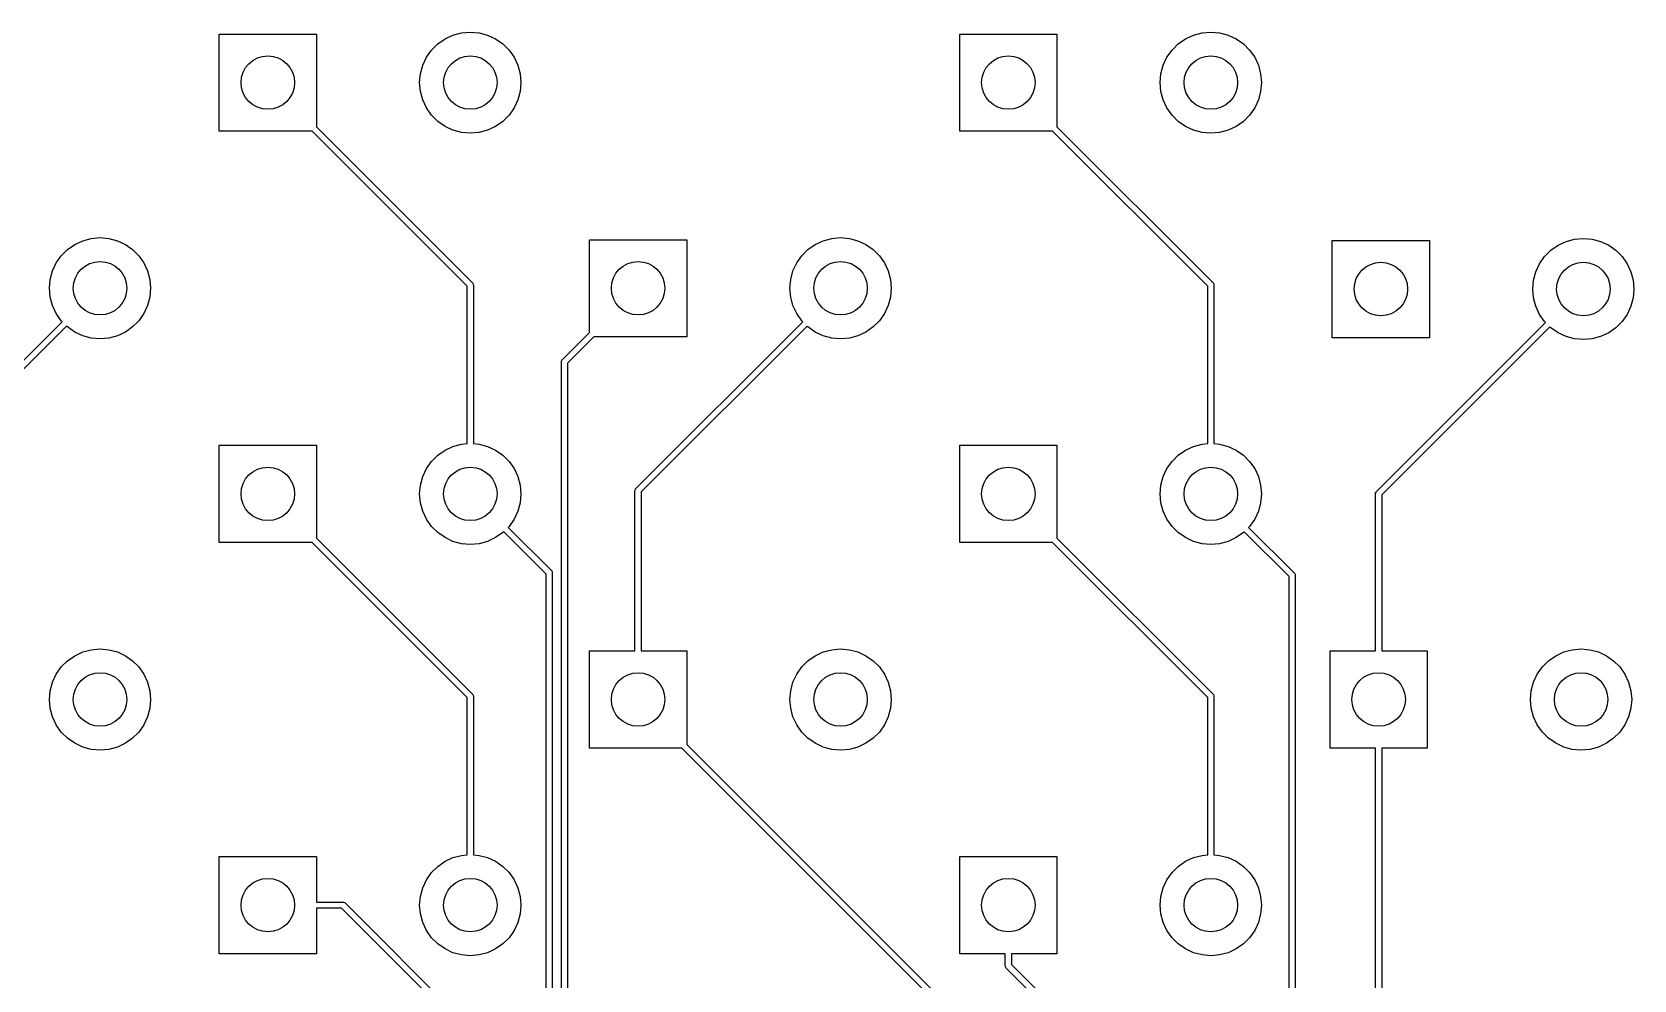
# Model space of a CAD drawing. Extents: x 0.05 to 3.89, y 0.04 to 4.21.
# Drawn here: x 0.881 to 2.439, y 3.104 to 4.026 of the extents above; entities that cross this region are included whole.
import ezdxf

# ---------------------------------------------------------------- set-up
doc = ezdxf.new("R2010")
doc.units = 0
doc.header["$MEASUREMENT"] = 0
doc.layers.add('BLACK', color=7, linetype='CONTINUOUS')

msp = doc.modelspace()

# ---------------------------------------------------------------- linework, layer by layer
at = {"layer": 'BLACK', "linetype": 'CONTINUOUS'}
for p, q in [((1.0635, 3.9291), (1.0635, 4.0236)), ((1.0635, 4.0236), (1.158, 4.0236)), ((1.158, 4.0236), (1.158, 3.9334)), ((1.2759, 4.0141), (1.283, 4.019)), ((1.283, 4.019), (1.2907, 4.0226)), ((1.2907, 4.0226), (1.299, 4.0248)), ((1.299, 4.0248), (1.3076, 4.0256)), ((1.3076, 4.0256), (1.3161, 4.0248)), ((1.3161, 4.0248), (1.3244, 4.0226)), ((1.3244, 4.0226), (1.3322, 4.019)), ((1.3322, 4.019), (1.3392, 4.0141)), ((1.7835, 3.9291), (1.7835, 4.0236)), ((1.7835, 4.0236), (1.878, 4.0236)), ((1.878, 4.0236), (1.878, 3.9334)), ((1.9959, 4.0141), (2.003, 4.019)), ((2.003, 4.019), (2.0107, 4.0226)), ((2.0107, 4.0226), (2.019, 4.0248)), ((2.019, 4.0248), (2.0276, 4.0256)), ((2.0276, 4.0256), (2.0361, 4.0248)), ((2.0361, 4.0248), (2.0444, 4.0226)), ((2.0444, 4.0226), (2.0522, 4.019)), ((2.0522, 4.019), (2.0592, 4.0141)), ((1.2649, 4.001), (1.2699, 4.008)), ((1.2699, 4.008), (1.2759, 4.0141)), ((1.3392, 4.0141), (1.3453, 4.008)), ((1.3453, 4.008), (1.3502, 4.001)), ((1.9849, 4.001), (1.9899, 4.008)), ((1.9899, 4.008), (1.9959, 4.0141)), ((2.0592, 4.0141), (2.0653, 4.008)), ((2.0653, 4.008), (2.0702, 4.001)), ((1.2591, 3.9849), (1.2613, 3.9932)), ((1.2613, 3.9932), (1.2649, 4.001)), ((1.3502, 4.001), (1.3538, 3.9932)), ((1.3538, 3.9932), (1.356, 3.9849)), ((1.9791, 3.9849), (1.9813, 3.9932)), ((1.9813, 3.9932), (1.9849, 4.001)), ((2.0702, 4.001), (2.0738, 3.9932)), ((2.0738, 3.9932), (2.076, 3.9849)), ((1.2583, 3.9764), (1.2591, 3.9849)), ((1.2591, 3.9678), (1.2583, 3.9764)), ((1.356, 3.9849), (1.3568, 3.9764)), ((1.3568, 3.9764), (1.356, 3.9678)), ((1.9783, 3.9764), (1.9791, 3.9849)), ((1.9791, 3.9678), (1.9783, 3.9764)), ((2.076, 3.9849), (2.0768, 3.9764)), ((2.0768, 3.9764), (2.076, 3.9678)), ((1.2613, 3.9595), (1.2591, 3.9678)), ((1.2649, 3.9518), (1.2613, 3.9595)), ((1.3538, 3.9595), (1.3502, 3.9518)), ((1.356, 3.9678), (1.3538, 3.9595)), ((1.9813, 3.9595), (1.9791, 3.9678)), ((1.9849, 3.9518), (1.9813, 3.9595)), ((2.0738, 3.9595), (2.0702, 3.9518)), ((2.076, 3.9678), (2.0738, 3.9595)), ((1.2699, 3.9447), (1.2649, 3.9518)), ((1.2759, 3.9387), (1.2699, 3.9447)), ((1.3453, 3.9447), (1.3392, 3.9387)), ((1.3502, 3.9518), (1.3453, 3.9447)), ((1.9899, 3.9447), (1.9849, 3.9518)), ((1.9959, 3.9387), (1.9899, 3.9447)), ((2.0653, 3.9447), (2.0592, 3.9387)), ((2.0702, 3.9518), (2.0653, 3.9447)), ((1.1537, 3.9291), (1.0635, 3.9291)), ((1.3046, 3.7783), (1.1537, 3.9291)), ((1.158, 3.9334), (1.3097, 3.7816)), ((1.283, 3.9338), (1.2759, 3.9387)), ((1.2907, 3.9301), (1.283, 3.9338)), ((1.299, 3.9279), (1.2907, 3.9301)), ((1.3076, 3.9272), (1.299, 3.9279)), ((1.3161, 3.9279), (1.3076, 3.9272)), ((1.3244, 3.9301), (1.3161, 3.9279)), ((1.3322, 3.9338), (1.3244, 3.9301)), ((1.3392, 3.9387), (1.3322, 3.9338)), ((1.8737, 3.9291), (1.7835, 3.9291)), ((2.0246, 3.7783), (1.8737, 3.9291)), ((1.878, 3.9334), (2.0297, 3.7816)), ((2.003, 3.9338), (1.9959, 3.9387)), ((2.0107, 3.9301), (2.003, 3.9338)), ((2.019, 3.9279), (2.0107, 3.9301)), ((2.0276, 3.9272), (2.019, 3.9279)), ((2.0361, 3.9279), (2.0276, 3.9272)), ((2.0444, 3.9301), (2.0361, 3.9279)), ((2.0522, 3.9338), (2.0444, 3.9301)), ((2.0592, 3.9387), (2.0522, 3.9338)), ((0.9159, 3.8141), (0.923, 3.819)), ((0.923, 3.819), (0.9307, 3.8226)), ((0.9307, 3.8226), (0.939, 3.8248)), ((0.939, 3.8248), (0.9476, 3.8256)), ((0.9476, 3.8256), (0.9561, 3.8248)), ((0.9561, 3.8248), (0.9644, 3.8226)), ((0.9644, 3.8226), (0.9722, 3.819)), ((0.9722, 3.819), (0.9792, 3.8141)), ((1.4235, 3.7334), (1.4235, 3.8236)), ((1.4235, 3.8236), (1.518, 3.8236)), ((1.518, 3.8236), (1.518, 3.7291)), ((1.6359, 3.8141), (1.643, 3.819)), ((1.643, 3.819), (1.6507, 3.8226)), ((1.6507, 3.8226), (1.659, 3.8248)), ((1.659, 3.8248), (1.6676, 3.8256)), ((1.6676, 3.8256), (1.6761, 3.8248)), ((1.6761, 3.8248), (1.6844, 3.8226)), ((1.6844, 3.8226), (1.6922, 3.819)), ((1.6922, 3.819), (1.6992, 3.8141)), ((2.1457, 3.7283), (2.1457, 3.8228)), ((2.1457, 3.8228), (2.2402, 3.8228)), ((2.2402, 3.8228), (2.2402, 3.7283)), ((2.3581, 3.8133), (2.3652, 3.8182)), ((2.3652, 3.8182), (2.3729, 3.8218)), ((2.3729, 3.8218), (2.3812, 3.8241)), ((2.3812, 3.8241), (2.3898, 3.8248)), ((2.3898, 3.8248), (2.3983, 3.8241)), ((2.3983, 3.8241), (2.4066, 3.8218)), ((2.4066, 3.8218), (2.4144, 3.8182)), ((2.4144, 3.8182), (2.4214, 3.8133)), ((0.9013, 3.7932), (0.9049, 3.801)), ((0.9049, 3.801), (0.9099, 3.808)), ((0.9099, 3.808), (0.9159, 3.8141)), ((0.9792, 3.8141), (0.9853, 3.808)), ((0.9853, 3.808), (0.9902, 3.801)), ((0.9902, 3.801), (0.9938, 3.7932)), ((1.6213, 3.7932), (1.6249, 3.801)), ((1.6249, 3.801), (1.6299, 3.808)), ((1.6299, 3.808), (1.6359, 3.8141)), ((1.6992, 3.8141), (1.7053, 3.808)), ((1.7053, 3.808), (1.7102, 3.801)), ((1.7102, 3.801), (1.7138, 3.7932)), ((2.3471, 3.8002), (2.3521, 3.8072)), ((2.3521, 3.8072), (2.3581, 3.8133)), ((2.4214, 3.8133), (2.4275, 3.8072)), ((2.4275, 3.8072), (2.4324, 3.8002)), ((0.8983, 3.7764), (0.8991, 3.7849)), ((0.8991, 3.7849), (0.9013, 3.7932)), ((0.9938, 3.7932), (0.996, 3.7849)), ((0.996, 3.7849), (0.9968, 3.7764)), ((1.6183, 3.7764), (1.6191, 3.7849)), ((1.6191, 3.7849), (1.6213, 3.7932)), ((1.7138, 3.7932), (1.716, 3.7849)), ((1.716, 3.7849), (1.7168, 3.7764)), ((2.3413, 3.7841), (2.3435, 3.7924)), ((2.3435, 3.7924), (2.3471, 3.8002)), ((2.4324, 3.8002), (2.436, 3.7924)), ((2.436, 3.7924), (2.4382, 3.7841)), ((0.8991, 3.7678), (0.8983, 3.7764)), ((0.9968, 3.7764), (0.996, 3.7678)), ((1.3046, 3.6253), (1.3046, 3.7783)), ((1.3097, 3.7816), (1.3101, 3.7812)), ((1.3101, 3.7812), (1.3105, 3.7801)), ((1.3105, 3.7801), (1.3106, 3.7795)), ((1.3106, 3.7795), (1.3106, 3.6253)), ((1.6191, 3.7678), (1.6183, 3.7764)), ((1.7168, 3.7764), (1.716, 3.7678)), ((2.0246, 3.6253), (2.0246, 3.7783)), ((2.0297, 3.7816), (2.0301, 3.7812)), ((2.0301, 3.7812), (2.0305, 3.7801)), ((2.0305, 3.7801), (2.0306, 3.7795)), ((2.0306, 3.7795), (2.0306, 3.6253)), ((2.3406, 3.7756), (2.3413, 3.7841)), ((2.3413, 3.767), (2.3406, 3.7756)), ((2.4382, 3.7841), (2.439, 3.7756)), ((2.439, 3.7756), (2.4382, 3.767)), ((0.9013, 3.7595), (0.8991, 3.7678)), ((0.9049, 3.7518), (0.9013, 3.7595)), ((0.9938, 3.7595), (0.9902, 3.7518)), ((0.996, 3.7678), (0.9938, 3.7595)), ((1.6213, 3.7595), (1.6191, 3.7678)), ((1.6249, 3.7518), (1.6213, 3.7595)), ((1.7138, 3.7595), (1.7102, 3.7518)), ((1.716, 3.7678), (1.7138, 3.7595)), ((2.3435, 3.7588), (2.3413, 3.767)), ((2.3471, 3.751), (2.3435, 3.7588)), ((2.436, 3.7588), (2.4324, 3.751)), ((2.4382, 3.767), (2.436, 3.7588)), ((0.7486, 3.5816), (0.9108, 3.7438)), ((0.915, 3.7396), (0.7537, 3.5783)), ((0.9099, 3.7447), (0.9049, 3.7518)), ((0.9108, 3.7438), (0.9099, 3.7447)), ((0.9159, 3.7387), (0.915, 3.7396)), ((0.923, 3.7338), (0.9159, 3.7387)), ((0.9792, 3.7387), (0.9722, 3.7338)), ((0.9853, 3.7447), (0.9792, 3.7387)), ((0.9902, 3.7518), (0.9853, 3.7447)), ((1.4686, 3.5816), (1.6308, 3.7438)), ((1.635, 3.7396), (1.4737, 3.5783)), ((1.6299, 3.7447), (1.6249, 3.7518)), ((1.6308, 3.7438), (1.6299, 3.7447)), ((1.6359, 3.7387), (1.635, 3.7396)), ((1.643, 3.7338), (1.6359, 3.7387)), ((1.6992, 3.7387), (1.6922, 3.7338)), ((1.7053, 3.7447), (1.6992, 3.7387)), ((1.7102, 3.7518), (1.7053, 3.7447)), ((2.1886, 3.5787), (2.353, 3.743)), ((2.3572, 3.7388), (2.1937, 3.5753)), ((2.3521, 3.744), (2.3471, 3.751)), ((2.353, 3.743), (2.3521, 3.744)), ((2.3581, 3.7379), (2.3572, 3.7388)), ((2.4275, 3.744), (2.4214, 3.7379)), ((2.4324, 3.751), (2.4275, 3.744)), ((0.9307, 3.7301), (0.923, 3.7338)), ((0.939, 3.7279), (0.9307, 3.7301)), ((0.9476, 3.7272), (0.939, 3.7279)), ((0.9561, 3.7279), (0.9476, 3.7272)), ((0.9644, 3.7301), (0.9561, 3.7279)), ((0.9722, 3.7338), (0.9644, 3.7301)), ((1.397, 3.7069), (1.4235, 3.7334)), ((1.4277, 3.7291), (1.4021, 3.7036)), ((1.518, 3.7291), (1.4277, 3.7291)), ((1.6507, 3.7301), (1.643, 3.7338)), ((1.659, 3.7279), (1.6507, 3.7301)), ((1.6676, 3.7272), (1.659, 3.7279)), ((1.6761, 3.7279), (1.6676, 3.7272)), ((1.6844, 3.7301), (1.6761, 3.7279)), ((1.6922, 3.7338), (1.6844, 3.7301)), ((2.2402, 3.7283), (2.1457, 3.7283)), ((2.3652, 3.733), (2.3581, 3.7379)), ((2.3729, 3.7293), (2.3652, 3.733)), ((2.3812, 3.7271), (2.3729, 3.7293)), ((2.3898, 3.7264), (2.3812, 3.7271)), ((2.3983, 3.7271), (2.3898, 3.7264)), ((2.4066, 3.7293), (2.3983, 3.7271)), ((2.4144, 3.733), (2.4066, 3.7293)), ((2.4214, 3.7379), (2.4144, 3.733)), ((1.3966, 3.7065), (1.397, 3.7069)), ((1.3961, 3.7048), (1.3962, 3.7054)), ((1.3961, 3.0045), (1.3961, 3.7048)), ((1.3962, 3.7054), (1.3966, 3.7065)), ((1.4021, 3.7036), (1.4021, 3.0058)), ((1.0635, 3.5291), (1.0635, 3.6236)), ((1.0635, 3.6236), (1.158, 3.6236)), ((1.158, 3.6236), (1.158, 3.5334)), ((1.2699, 3.608), (1.2759, 3.6141)), ((1.2759, 3.6141), (1.283, 3.619)), ((1.283, 3.619), (1.2907, 3.6226)), ((1.2907, 3.6226), (1.299, 3.6248)), ((1.299, 3.6248), (1.3046, 3.6253)), ((1.3106, 3.6253), (1.3161, 3.6248)), ((1.3161, 3.6248), (1.3244, 3.6226)), ((1.3244, 3.6226), (1.3322, 3.619)), ((1.3322, 3.619), (1.3392, 3.6141)), ((1.3392, 3.6141), (1.3453, 3.608)), ((1.7835, 3.5291), (1.7835, 3.6236)), ((1.7835, 3.6236), (1.878, 3.6236)), ((1.878, 3.6236), (1.878, 3.5334)), ((1.9899, 3.608), (1.9959, 3.6141)), ((1.9959, 3.6141), (2.003, 3.619)), ((2.003, 3.619), (2.0107, 3.6226)), ((2.0107, 3.6226), (2.019, 3.6248)), ((2.019, 3.6248), (2.0246, 3.6253)), ((2.0306, 3.6253), (2.0361, 3.6248)), ((2.0361, 3.6248), (2.0444, 3.6226)), ((2.0444, 3.6226), (2.0522, 3.619)), ((2.0522, 3.619), (2.0592, 3.6141)), ((2.0592, 3.6141), (2.0653, 3.608)), ((1.2613, 3.5932), (1.2649, 3.601)), ((1.2649, 3.601), (1.2699, 3.608)), ((1.3453, 3.608), (1.3502, 3.601)), ((1.3502, 3.601), (1.3538, 3.5932)), ((1.9813, 3.5932), (1.9849, 3.601)), ((1.9849, 3.601), (1.9899, 3.608)), ((2.0653, 3.608), (2.0702, 3.601)), ((2.0702, 3.601), (2.0738, 3.5932)), ((1.2583, 3.5764), (1.2591, 3.5849)), ((1.2591, 3.5849), (1.2613, 3.5932)), ((1.3538, 3.5932), (1.356, 3.5849)), ((1.356, 3.5849), (1.3568, 3.5764)), ((1.9783, 3.5764), (1.9791, 3.5849)), ((1.9791, 3.5849), (1.9813, 3.5932)), ((2.0738, 3.5932), (2.076, 3.5849)), ((2.076, 3.5849), (2.0768, 3.5764)), ((1.2591, 3.5678), (1.2583, 3.5764)), ((1.2613, 3.5595), (1.2591, 3.5678)), ((1.356, 3.5678), (1.3538, 3.5595)), ((1.3568, 3.5764), (1.356, 3.5678)), ((1.4677, 3.5795), (1.4678, 3.5801)), ((1.4677, 3.4236), (1.4677, 3.5795)), ((1.4678, 3.5801), (1.4682, 3.5812)), ((1.4682, 3.5812), (1.4686, 3.5816)), ((1.4737, 3.5783), (1.4737, 3.4236)), ((1.9791, 3.5678), (1.9783, 3.5764)), ((1.9813, 3.5595), (1.9791, 3.5678)), ((2.076, 3.5678), (2.0738, 3.5595)), ((2.0768, 3.5764), (2.076, 3.5678)), ((2.1877, 3.5765), (2.1878, 3.5771)), ((2.1877, 3.4236), (2.1877, 3.5765)), ((2.1878, 3.5771), (2.1882, 3.5782)), ((2.1882, 3.5782), (2.1886, 3.5787)), ((2.1937, 3.5753), (2.1937, 3.4236)), ((1.2649, 3.5518), (1.2613, 3.5595)), ((1.2699, 3.5447), (1.2649, 3.5518)), ((1.3502, 3.5518), (1.3453, 3.5447)), ((1.3538, 3.5595), (1.3502, 3.5518)), ((1.9849, 3.5518), (1.9813, 3.5595)), ((1.9899, 3.5447), (1.9849, 3.5518)), ((2.0702, 3.5518), (2.0653, 3.5447)), ((2.0738, 3.5595), (2.0702, 3.5518)), ((1.2759, 3.5387), (1.2699, 3.5447)), ((1.283, 3.5338), (1.2759, 3.5387)), ((1.3392, 3.5387), (1.3322, 3.5338)), ((1.3401, 3.5396), (1.3392, 3.5387)), ((1.3813, 3.4984), (1.3401, 3.5396)), ((1.3453, 3.5447), (1.3443, 3.5438)), ((1.3443, 3.5438), (1.3864, 3.5018)), ((1.9959, 3.5387), (1.9899, 3.5447)), ((2.003, 3.5338), (1.9959, 3.5387)), ((2.0592, 3.5387), (2.0522, 3.5338)), ((2.0601, 3.5396), (2.0592, 3.5387)), ((2.1037, 3.496), (2.0601, 3.5396)), ((2.0653, 3.5447), (2.0643, 3.5438)), ((2.0643, 3.5438), (2.1088, 3.4994)), ((1.1537, 3.5291), (1.0635, 3.5291)), ((1.3046, 3.3783), (1.1537, 3.5291)), ((1.158, 3.5334), (1.3097, 3.3816)), ((1.2907, 3.5301), (1.283, 3.5338)), ((1.299, 3.5279), (1.2907, 3.5301)), ((1.3076, 3.5272), (1.299, 3.5279)), ((1.3161, 3.5279), (1.3076, 3.5272)), ((1.3244, 3.5301), (1.3161, 3.5279)), ((1.3322, 3.5338), (1.3244, 3.5301)), ((1.8737, 3.5291), (1.7835, 3.5291)), ((2.0246, 3.3783), (1.8737, 3.5291)), ((1.878, 3.5334), (2.0297, 3.3816)), ((2.0107, 3.5301), (2.003, 3.5338)), ((2.019, 3.5279), (2.0107, 3.5301)), ((2.0276, 3.5272), (2.019, 3.5279)), ((2.0361, 3.5279), (2.0276, 3.5272)), ((2.0444, 3.5301), (2.0361, 3.5279)), ((2.0522, 3.5338), (2.0444, 3.5301)), ((1.3813, 2.9984), (1.3813, 3.4984)), ((1.3864, 3.5018), (1.3867, 3.5014)), ((1.3867, 3.5014), (1.3872, 3.5003)), ((1.3872, 3.5003), (1.3873, 3.4997)), ((1.3873, 3.4997), (1.3873, 2.9996)), ((2.1037, 3.0252), (2.1037, 3.496)), ((2.1088, 3.4994), (2.1092, 3.4989)), ((2.1092, 3.4989), (2.1092, 3.4989)), ((2.1092, 3.4989), (2.1096, 3.4978)), ((2.1096, 3.4978), (2.1097, 3.4972)), ((2.1097, 3.4972), (2.1097, 3.0264)), ((0.9099, 3.408), (0.9159, 3.4141)), ((0.9159, 3.4141), (0.923, 3.419)), ((0.923, 3.419), (0.9307, 3.4226)), ((0.9307, 3.4226), (0.939, 3.4248)), ((0.939, 3.4248), (0.9476, 3.4256)), ((0.9476, 3.4256), (0.9561, 3.4248)), ((0.9561, 3.4248), (0.9644, 3.4226)), ((0.9644, 3.4226), (0.9722, 3.419)), ((0.9722, 3.419), (0.9792, 3.4141)), ((0.9792, 3.4141), (0.9853, 3.408)), ((1.4235, 3.3291), (1.4235, 3.4236)), ((1.4235, 3.4236), (1.4677, 3.4236)), ((1.4737, 3.4236), (1.518, 3.4236)), ((1.518, 3.4236), (1.518, 3.3327)), ((1.6299, 3.408), (1.6359, 3.4141)), ((1.6359, 3.4141), (1.643, 3.419)), ((1.643, 3.419), (1.6507, 3.4226)), ((1.6507, 3.4226), (1.659, 3.4248)), ((1.659, 3.4248), (1.6676, 3.4256)), ((1.6676, 3.4256), (1.6761, 3.4248)), ((1.6761, 3.4248), (1.6844, 3.4226)), ((1.6844, 3.4226), (1.6922, 3.419)), ((1.6922, 3.419), (1.6992, 3.4141)), ((1.6992, 3.4141), (1.7053, 3.408)), ((2.1435, 3.3291), (2.1435, 3.4236)), ((2.1435, 3.4236), (2.1877, 3.4236)), ((2.1937, 3.4236), (2.238, 3.4236)), ((2.238, 3.4236), (2.238, 3.3291)), ((2.3499, 3.408), (2.3559, 3.4141)), ((2.3559, 3.4141), (2.363, 3.419)), ((2.363, 3.419), (2.3707, 3.4226)), ((2.3707, 3.4226), (2.379, 3.4248)), ((2.379, 3.4248), (2.3876, 3.4256)), ((2.3876, 3.4256), (2.3961, 3.4248)), ((2.3961, 3.4248), (2.4044, 3.4226)), ((2.4044, 3.4226), (2.4122, 3.419)), ((2.4122, 3.419), (2.4192, 3.4141)), ((2.4192, 3.4141), (2.4253, 3.408)), ((0.9013, 3.3932), (0.9049, 3.401)), ((0.9049, 3.401), (0.9099, 3.408)), ((0.9853, 3.408), (0.9902, 3.401)), ((0.9902, 3.401), (0.9938, 3.3932)), ((1.6213, 3.3932), (1.6249, 3.401)), ((1.6249, 3.401), (1.6299, 3.408)), ((1.7053, 3.408), (1.7102, 3.401)), ((1.7102, 3.401), (1.7138, 3.3932)), ((2.3413, 3.3932), (2.3449, 3.401)), ((2.3449, 3.401), (2.3499, 3.408)), ((2.4253, 3.408), (2.4302, 3.401)), ((2.4302, 3.401), (2.4338, 3.3932)), ((0.8983, 3.3764), (0.8991, 3.3849)), ((0.8991, 3.3849), (0.9013, 3.3932)), ((0.9938, 3.3932), (0.996, 3.3849)), ((0.996, 3.3849), (0.9968, 3.3764)), ((1.3097, 3.3816), (1.3101, 3.3812)), ((1.3101, 3.3812), (1.3105, 3.3801)), ((1.3105, 3.3801), (1.3106, 3.3795)), ((1.6183, 3.3764), (1.6191, 3.3849)), ((1.6191, 3.3849), (1.6213, 3.3932)), ((1.7138, 3.3932), (1.716, 3.3849)), ((1.716, 3.3849), (1.7168, 3.3764)), ((2.0297, 3.3816), (2.0301, 3.3812)), ((2.0301, 3.3812), (2.0305, 3.3801)), ((2.0305, 3.3801), (2.0306, 3.3795)), ((2.3383, 3.3764), (2.3391, 3.3849)), ((2.3391, 3.3849), (2.3413, 3.3932)), ((2.4338, 3.3932), (2.436, 3.3849)), ((2.436, 3.3849), (2.4368, 3.3764)), ((0.8991, 3.3678), (0.8983, 3.3764)), ((0.9013, 3.3595), (0.8991, 3.3678)), ((0.996, 3.3678), (0.9938, 3.3595)), ((0.9968, 3.3764), (0.996, 3.3678)), ((1.3046, 3.2253), (1.3046, 3.3783)), ((1.3106, 3.3795), (1.3106, 3.2253)), ((1.6191, 3.3678), (1.6183, 3.3764)), ((1.6213, 3.3595), (1.6191, 3.3678)), ((1.716, 3.3678), (1.7138, 3.3595)), ((1.7168, 3.3764), (1.716, 3.3678)), ((2.0246, 3.2253), (2.0246, 3.3783)), ((2.0306, 3.3795), (2.0306, 3.2253)), ((2.3391, 3.3678), (2.3383, 3.3764)), ((2.3413, 3.3595), (2.3391, 3.3678)), ((2.436, 3.3678), (2.4338, 3.3595)), ((2.4368, 3.3764), (2.436, 3.3678)), ((0.9049, 3.3518), (0.9013, 3.3595)), ((0.9099, 3.3447), (0.9049, 3.3518)), ((0.9902, 3.3518), (0.9853, 3.3447)), ((0.9938, 3.3595), (0.9902, 3.3518)), ((1.6249, 3.3518), (1.6213, 3.3595)), ((1.6299, 3.3447), (1.6249, 3.3518)), ((1.7102, 3.3518), (1.7053, 3.3447)), ((1.7138, 3.3595), (1.7102, 3.3518)), ((2.3449, 3.3518), (2.3413, 3.3595)), ((2.3499, 3.3447), (2.3449, 3.3518)), ((2.4302, 3.3518), (2.4253, 3.3447)), ((2.4338, 3.3595), (2.4302, 3.3518)), ((0.9159, 3.3387), (0.9099, 3.3447)), ((0.923, 3.3338), (0.9159, 3.3387)), ((0.9307, 3.3301), (0.923, 3.3338)), ((0.9722, 3.3338), (0.9644, 3.3301)), ((0.9792, 3.3387), (0.9722, 3.3338)), ((0.9853, 3.3447), (0.9792, 3.3387)), ((1.6359, 3.3387), (1.6299, 3.3447)), ((1.643, 3.3338), (1.6359, 3.3387)), ((1.6507, 3.3301), (1.643, 3.3338)), ((1.6922, 3.3338), (1.6844, 3.3301)), ((1.6992, 3.3387), (1.6922, 3.3338)), ((1.7053, 3.3447), (1.6992, 3.3387)), ((2.3559, 3.3387), (2.3499, 3.3447)), ((2.363, 3.3338), (2.3559, 3.3387)), ((2.3707, 3.3301), (2.363, 3.3338)), ((2.4122, 3.3338), (2.4044, 3.3301)), ((2.4192, 3.3387), (2.4122, 3.3338)), ((2.4253, 3.3447), (2.4192, 3.3387)), ((0.939, 3.3279), (0.9307, 3.3301)), ((0.9476, 3.3272), (0.939, 3.3279)), ((0.9561, 3.3279), (0.9476, 3.3272)), ((0.9644, 3.3301), (0.9561, 3.3279)), ((1.5131, 3.3291), (1.4235, 3.3291)), ((1.8113, 3.0309), (1.5131, 3.3291)), ((1.518, 3.3327), (1.8146, 3.0361)), ((1.659, 3.3279), (1.6507, 3.3301)), ((1.6676, 3.3272), (1.659, 3.3279)), ((1.6761, 3.3279), (1.6676, 3.3272)), ((1.6844, 3.3301), (1.6761, 3.3279)), ((2.1877, 3.3291), (2.1435, 3.3291)), ((2.1877, 2.9644), (2.1877, 3.3291)), ((2.238, 3.3291), (2.1937, 3.3291)), ((2.1937, 3.3291), (2.1937, 2.9657)), ((2.379, 3.3279), (2.3707, 3.3301)), ((2.3876, 3.3272), (2.379, 3.3279)), ((2.3961, 3.3279), (2.3876, 3.3272)), ((2.4044, 3.3301), (2.3961, 3.3279)), ((1.2907, 3.2226), (1.299, 3.2248)), ((1.299, 3.2248), (1.3046, 3.2253)), ((1.3106, 3.2253), (1.3161, 3.2248)), ((1.3161, 3.2248), (1.3244, 3.2226)), ((2.0107, 3.2226), (2.019, 3.2248)), ((2.019, 3.2248), (2.0246, 3.2253)), ((2.0306, 3.2253), (2.0361, 3.2248)), ((2.0361, 3.2248), (2.0444, 3.2226)), ((1.0635, 3.1291), (1.0635, 3.2236)), ((1.0635, 3.2236), (1.158, 3.2236)), ((1.158, 3.2236), (1.158, 3.1794)), ((1.2699, 3.208), (1.2759, 3.2141)), ((1.2759, 3.2141), (1.283, 3.219)), ((1.283, 3.219), (1.2907, 3.2226)), ((1.3244, 3.2226), (1.3322, 3.219)), ((1.3322, 3.219), (1.3392, 3.2141)), ((1.3392, 3.2141), (1.3453, 3.208)), ((1.7835, 3.1291), (1.7835, 3.2236)), ((1.7835, 3.2236), (1.878, 3.2236)), ((1.878, 3.2236), (1.878, 3.1291)), ((1.9899, 3.208), (1.9959, 3.2141)), ((1.9959, 3.2141), (2.003, 3.219)), ((2.003, 3.219), (2.0107, 3.2226)), ((2.0444, 3.2226), (2.0522, 3.219)), ((2.0522, 3.219), (2.0592, 3.2141)), ((2.0592, 3.2141), (2.0653, 3.208)), ((1.2591, 3.1849), (1.2613, 3.1932)), ((1.2613, 3.1932), (1.2649, 3.201)), ((1.2649, 3.201), (1.2699, 3.208)), ((1.3453, 3.208), (1.3502, 3.201)), ((1.3502, 3.201), (1.3538, 3.1932)), ((1.3538, 3.1932), (1.356, 3.1849)), ((1.9791, 3.1849), (1.9813, 3.1932)), ((1.9813, 3.1932), (1.9849, 3.201)), ((1.9849, 3.201), (1.9899, 3.208)), ((2.0653, 3.208), (2.0702, 3.201)), ((2.0702, 3.201), (2.0738, 3.1932)), ((2.0738, 3.1932), (2.076, 3.1849)), ((1.158, 3.1794), (1.1838, 3.1794)), ((1.1838, 3.1794), (1.1844, 3.1793)), ((1.1844, 3.1793), (1.1854, 3.1789)), ((1.1854, 3.1789), (1.1859, 3.1785)), ((1.1859, 3.1785), (1.485, 2.8794)), ((1.2583, 3.1764), (1.2591, 3.1849)), ((1.356, 3.1849), (1.3568, 3.1764)), ((1.9783, 3.1764), (1.9791, 3.1849)), ((2.076, 3.1849), (2.0768, 3.1764)), ((1.1825, 3.1734), (1.158, 3.1734)), ((1.158, 3.1734), (1.158, 3.1291)), ((1.4817, 2.8743), (1.1825, 3.1734)), ((1.2591, 3.1678), (1.2583, 3.1764)), ((1.2613, 3.1595), (1.2591, 3.1678)), ((1.356, 3.1678), (1.3538, 3.1595)), ((1.3568, 3.1764), (1.356, 3.1678)), ((1.9791, 3.1678), (1.9783, 3.1764)), ((1.9813, 3.1595), (1.9791, 3.1678)), ((2.076, 3.1678), (2.0738, 3.1595)), ((2.0768, 3.1764), (2.076, 3.1678)), ((1.2649, 3.1518), (1.2613, 3.1595)), ((1.2699, 3.1447), (1.2649, 3.1518)), ((1.3502, 3.1518), (1.3453, 3.1447)), ((1.3538, 3.1595), (1.3502, 3.1518)), ((1.9849, 3.1518), (1.9813, 3.1595)), ((1.9899, 3.1447), (1.9849, 3.1518)), ((2.0702, 3.1518), (2.0653, 3.1447)), ((2.0738, 3.1595), (2.0702, 3.1518)), ((1.2759, 3.1387), (1.2699, 3.1447)), ((1.283, 3.1338), (1.2759, 3.1387)), ((1.2907, 3.1301), (1.283, 3.1338)), ((1.3322, 3.1338), (1.3244, 3.1301)), ((1.3392, 3.1387), (1.3322, 3.1338)), ((1.3453, 3.1447), (1.3392, 3.1387)), ((1.9959, 3.1387), (1.9899, 3.1447)), ((2.003, 3.1338), (1.9959, 3.1387)), ((2.0107, 3.1301), (2.003, 3.1338)), ((2.0522, 3.1338), (2.0444, 3.1301)), ((2.0592, 3.1387), (2.0522, 3.1338)), ((2.0653, 3.1447), (2.0592, 3.1387)), ((1.158, 3.1291), (1.0635, 3.1291)), ((1.299, 3.1279), (1.2907, 3.1301)), ((1.3076, 3.1272), (1.299, 3.1279)), ((1.3161, 3.1279), (1.3076, 3.1272)), ((1.3244, 3.1301), (1.3161, 3.1279)), ((1.8277, 3.1291), (1.7835, 3.1291)), ((1.8277, 3.1173), (1.8277, 3.1291)), ((1.8278, 3.1167), (1.8277, 3.1173)), ((1.8282, 3.1157), (1.8278, 3.1167)), ((1.8286, 3.1152), (1.8282, 3.1157)), ((1.89, 3.0538), (1.8286, 3.1152)), ((1.878, 3.1291), (1.8337, 3.1291)), ((1.8337, 3.1291), (1.8337, 3.1186)), ((1.8337, 3.1186), (1.8934, 3.0589)), ((2.019, 3.1279), (2.0107, 3.1301)), ((2.0276, 3.1272), (2.019, 3.1279)), ((2.0361, 3.1279), (2.0276, 3.1272)), ((2.0444, 3.1301), (2.0361, 3.1279))]:
    msp.add_line(p, q, dxfattribs=at)
at = {"layer": 'BLACK'}
for centre in [(1.1107, 3.9764), (1.3076, 3.9764), (1.8307, 3.9764), (2.0276, 3.9764), (0.9476, 3.7764), (1.4707, 3.7764), (1.6676, 3.7764), (2.1929, 3.7756), (2.3898, 3.7756), (1.1107, 3.5764), (1.3076, 3.5764), (1.8307, 3.5764), (2.0276, 3.5764), (0.9476, 3.3764), (1.4707, 3.3764), (1.6676, 3.3764), (2.1907, 3.3764), (2.3876, 3.3764), (1.1107, 3.1764), (1.3076, 3.1764), (1.8307, 3.1764), (2.0276, 3.1764)]:
    msp.add_circle(centre, 0.026, dxfattribs=at)

doc.saveas('drawing.dxf')
